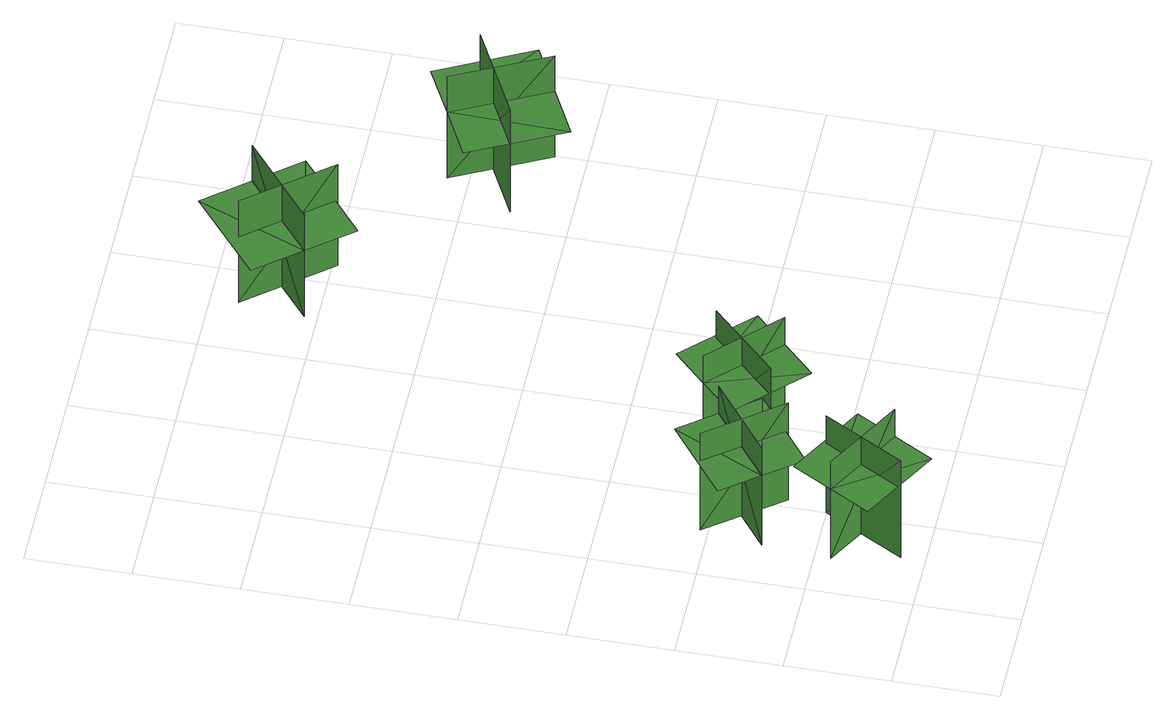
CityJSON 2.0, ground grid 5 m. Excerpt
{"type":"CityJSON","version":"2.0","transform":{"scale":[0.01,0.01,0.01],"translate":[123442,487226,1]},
"CityObjects":{
"tree1":{"type":"SolitaryVegetationObject","geometry":[{"type":"MultiSurface","lod":"1","boundaries":[[[0,1,2]],[[0,2,3]],[[4,5,6]],[[4,6,7]],[[8,9,10]],[[8,10,11]],[[8,11,12]],[[8,12,13]]]}]},
"tree2":{"type":"SolitaryVegetationObject","geometry":[{"type":"MultiSurface","lod":"1","boundaries":[[[14,15,16]],[[14,16,17]],[[18,19,20]],[[18,20,21]],[[22,23,24]],[[22,24,25]],[[22,25,26]],[[22,26,27]]]}]},
"tree3":{"type":"SolitaryVegetationObject","geometry":[{"type":"MultiSurface","lod":"1","boundaries":[[[28,29,30]],[[28,30,31]],[[32,33,34]],[[32,34,35]],[[36,37,38]],[[36,38,39]],[[36,39,40]],[[36,40,41]]]}]},
"tree4":{"type":"SolitaryVegetationObject","geometry":[{"type":"MultiSurface","lod":"1","boundaries":[[[42,43,44]],[[42,44,45]],[[46,47,48]],[[46,48,49]],[[50,51,52]],[[50,52,53]],[[50,53,54]],[[50,54,55]]]}]},
"tree5":{"type":"SolitaryVegetationObject","geometry":[{"type":"MultiSurface","lod":"1","boundaries":[[[56,57,58]],[[56,58,59]],[[60,61,62]],[[60,62,63]],[[64,65,66]],[[64,66,67]],[[64,67,68]],[[64,68,69]]]}]}
},
"vertices":[
[447,491,155],[230,105,155],[230,105,771],[447,491,771],[163,413,155],[549,196,155],[549,196,771],[163,413,771],[163,413,598],[54,220,598],[440,3,598],[549,196,598],[657,389,598],[271,606,598],
[248,1031,133],[516,679,133],[516,679,748],[248,1031,748],[207,739,133],[559,1008,133],[559,1008,748],[207,739,748],[207,739,576],[341,563,576],[693,832,576],[559,1008,576],[424,1184,576],[73,915,576],
[1018,1112,147],[706,798,147],[706,798,762],[1018,1112,762],[724,1113,147],[1037,801,147],[1037,801,762],[724,1113,762],[724,1113,590],[568,956,590],[881,644,590],[1037,801,590],[1193,957,590],[880,1270,590],
[1278,3364,123],[1597,2973,123],[1597,2973,767],[1278,3364,767],[1247,3057,123],[1247,3057,767],[1639,3375,767],[1639,3375,123],[1247,3057,542],[1419,2846,542],[1811,3164,542],[1639,3375,542],[1467,3587,542],[1075,3268,542],
[2563,2509,97],[2113,2281,97],[2113,2281,742],[2563,2509,742],[2270,2604,97],[2270,2604,742],[2497,2154,742],[2497,2154,97],[2270,2604,517],[2026,2481,517],[2254,2031,517],[2497,2154,517],[2740,2277,517],[2512,2727,517]
]}
